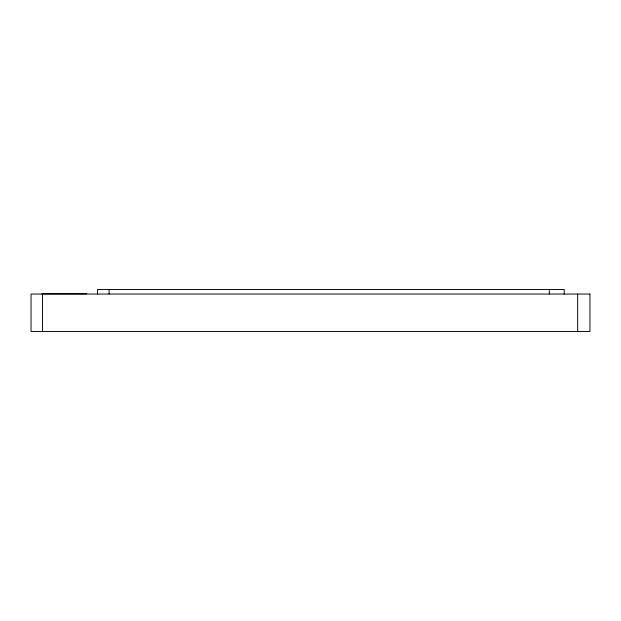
<?xml version="1.0" encoding="UTF-8"?>
<svg xmlns="http://www.w3.org/2000/svg" width="621" height="621" viewBox="0 0 621 621"><rect width="100%" height="100%" fill="white"/><g stroke="black" fill="none" stroke-linecap="round" stroke-linejoin="round"><path stroke-width="0.93" d="M41.801 293.749L86.715 293.749M577.654 294.051L577.654 331.482M564.225 294.051L564.225 289.518L97.544 289.518L97.544 294.051M549.321 289.518L549.321 294.051M109.086 289.518L109.086 294.051M42.469 294.051L42.469 331.482M589.95 294.051L31.05 294.051L31.05 331.482L589.95 331.482L589.95 294.051"/></g></svg>
